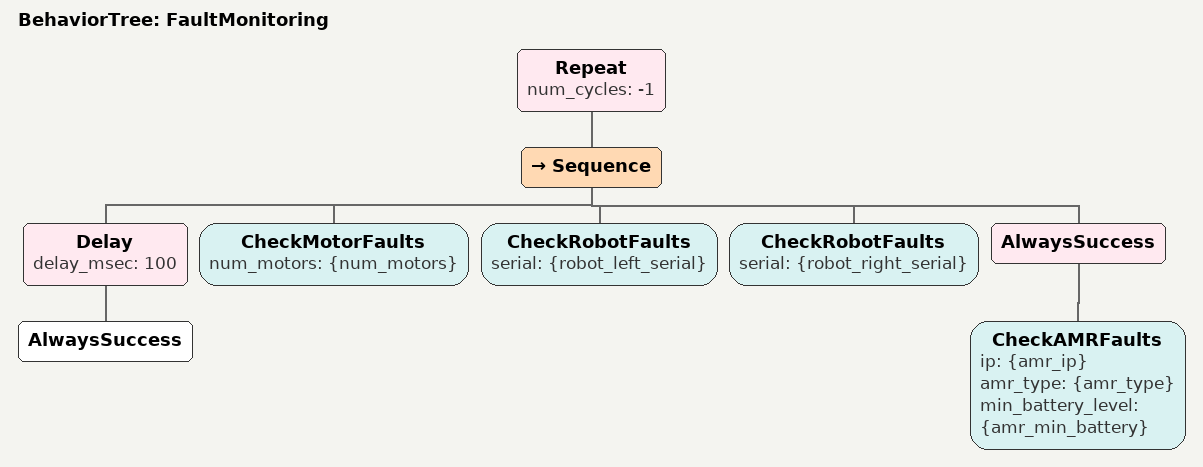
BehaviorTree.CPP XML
<?xml version="1.0" encoding="UTF-8"?>
<root BTCPP_format="4">

    <BehaviorTree ID="FaultMonitoring">
        <Repeat num_cycles="-1">
            <Sequence>
                <!-- Poll interval (100ms delay between checks) -->
                <Delay delay_msec="100">
                    <AlwaysSuccess/>
                </Delay>

                <!-- Check motor faults -->
                <CheckMotorFaults num_motors="{num_motors}"/>

                <!-- Check robot faults (left) -->
                <CheckRobotFaults serial="{robot_left_serial}"/>

                <!-- Check robot faults (right) -->
                <CheckRobotFaults serial="{robot_right_serial}"/>

                <!-- Check AMR faults (optional — wrapped in AlwaysSuccess if no AMR) -->
                <AlwaysSuccess>
                    <CheckAMRFaults ip="{amr_ip}" amr_type="{amr_type}"
                                    min_battery_level="{amr_min_battery}"/>
                </AlwaysSuccess>
            </Sequence>
        </Repeat>
    </BehaviorTree>

</root>
